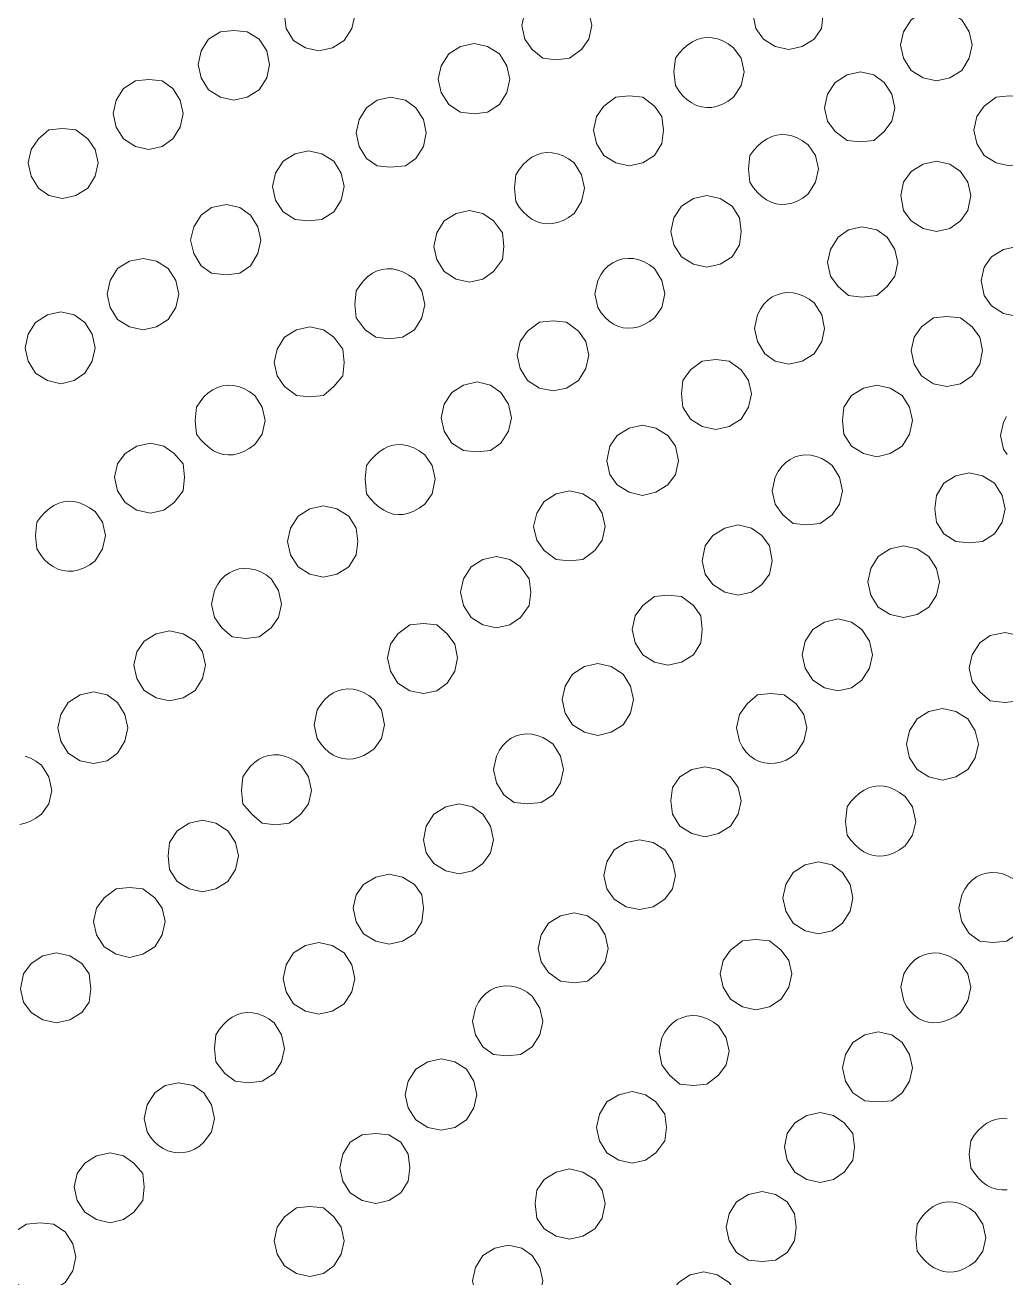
# Model space of a CAD drawing. Extents: x 0 to 247, y -13 to 225.
# Drawn here: x 40.18 to 52.93, y 100.89 to 117.19 of the extents above; entities that cross this region are included whole.
import ezdxf

# ---------------------------------------------------------------- set-up
doc = ezdxf.new("R2010")
doc.units = 0
doc.layers.add('GEOMETRY', color=7, linetype='Continuous')

msp = doc.modelspace()

# ---------------------------------------------------------------- linework, layer by layer
at = {"layer": 'GEOMETRY', "lineweight": 13}
for points in [[(44.465, 117.317), (44.427, 117.493), (44.329, 117.649), (44.174, 117.747), (43.999, 117.785), (43.825, 117.747), (43.67, 117.649), (43.572, 117.493), (43.553, 117.317), (43.572, 117.144), (43.67, 116.99), (43.825, 116.894), (43.999, 116.853), (44.174, 116.894), (44.329, 116.99), (44.427, 117.144), (44.465, 117.317)], [(50.555, 117.339), (50.536, 117.511), (50.44, 117.649), (50.284, 117.746), (50.109, 117.784), (49.934, 117.746), (49.78, 117.649), (49.682, 117.511), (49.643, 117.339), (49.682, 117.144), (49.78, 117.008), (49.934, 116.91), (50.109, 116.873), (50.284, 116.91), (50.44, 117.008), (50.536, 117.144), (50.555, 117.339)], [(47.549, 117.184), (47.51, 117.358), (47.412, 117.511), (47.346, 117.562), (47.278, 117.601), (47.208, 117.628), (47.138, 117.644), (47.068, 117.648), (47, 117.64), (46.934, 117.621), (46.872, 117.591), (46.814, 117.549), (46.761, 117.496), (46.715, 117.432), (46.676, 117.358), (46.638, 117.184), (46.676, 117.008), (46.773, 116.872), (46.909, 116.758), (47.083, 116.737), (47.258, 116.758), (47.412, 116.872), (47.51, 117.008), (47.549, 117.184)], [(52.495, 116.932), (52.456, 117.104), (52.36, 117.26), (52.204, 117.358), (52.03, 117.378), (51.855, 117.358), (51.7, 117.26), (51.602, 117.104), (51.563, 116.932), (51.602, 116.758), (51.7, 116.601), (51.855, 116.505), (52.03, 116.465), (52.204, 116.505), (52.36, 116.601), (52.456, 116.758), (52.495, 116.932)], [(43.358, 116.679), (43.32, 116.853), (43.223, 117.008), (43.067, 117.104), (42.893, 117.121), (42.719, 117.104), (42.563, 117.008), (42.466, 116.853), (42.427, 116.679), (42.466, 116.505), (42.563, 116.349), (42.719, 116.253), (42.893, 116.214), (43.067, 116.253), (43.223, 116.349), (43.32, 116.505), (43.358, 116.679)], [(46.482, 116.485), (46.443, 116.661), (46.346, 116.815), (46.191, 116.911), (46.016, 116.949), (45.841, 116.911), (45.686, 116.815), (45.589, 116.661), (45.551, 116.485), (45.589, 116.311), (45.686, 116.155), (45.841, 116.059), (46.016, 116.037), (46.191, 116.059), (46.346, 116.155), (46.443, 116.311), (46.482, 116.485)], [(49.528, 116.583), (49.489, 116.758), (49.391, 116.894), (49.32, 116.945), (49.25, 116.984), (49.18, 117.011), (49.112, 117.025), (49.045, 117.029), (48.98, 117.021), (48.917, 117.002), (48.856, 116.973), (48.796, 116.934), (48.74, 116.885), (48.685, 116.826), (48.634, 116.758), (48.616, 116.583), (48.634, 116.406), (48.681, 116.334), (48.733, 116.271), (48.788, 116.219), (48.847, 116.177), (48.909, 116.145), (48.973, 116.125), (49.04, 116.116), (49.108, 116.119), (49.178, 116.133), (49.248, 116.161), (49.32, 116.2), (49.391, 116.253), (49.489, 116.406), (49.528, 116.583)], [(51.487, 116.114), (51.449, 116.29), (51.35, 116.445), (51.215, 116.542), (51.041, 116.583), (50.867, 116.542), (50.711, 116.445), (50.614, 116.29), (50.575, 116.114), (50.614, 115.941), (50.711, 115.806), (50.867, 115.687), (51.041, 115.671), (51.215, 115.687), (51.35, 115.806), (51.449, 115.941), (51.487, 116.114)], [(42.234, 116.038), (42.195, 116.214), (42.098, 116.367), (41.961, 116.465), (41.787, 116.484), (41.612, 116.465), (41.457, 116.367), (41.36, 116.214), (41.321, 116.038), (41.36, 115.862), (41.457, 115.71), (41.612, 115.609), (41.787, 115.572), (41.961, 115.609), (42.098, 115.71), (42.195, 115.862), (42.234, 116.038)], [(45.395, 115.786), (45.357, 115.96), (45.26, 116.114), (45.123, 116.214), (44.931, 116.253), (44.755, 116.214), (44.619, 116.114), (44.523, 115.96), (44.483, 115.786), (44.523, 115.609), (44.619, 115.455), (44.755, 115.359), (44.931, 115.34), (45.123, 115.359), (45.26, 115.455), (45.357, 115.609), (45.395, 115.786)], [(48.48, 115.824), (48.459, 116), (48.364, 116.136), (48.209, 116.253), (48.034, 116.271), (47.859, 116.253), (47.704, 116.136), (47.607, 116), (47.568, 115.824), (47.607, 115.65), (47.704, 115.494), (47.859, 115.398), (48.034, 115.359), (48.209, 115.398), (48.364, 115.494), (48.459, 115.65), (48.48, 115.824)], [(53.426, 115.824), (53.407, 116), (53.29, 116.136), (53.155, 116.253), (52.98, 116.271), (52.805, 116.253), (52.651, 116.136), (52.553, 116), (52.515, 115.824), (52.553, 115.65), (52.651, 115.494), (52.805, 115.398), (52.98, 115.359), (53.155, 115.398), (53.29, 115.494), (53.407, 115.65), (53.426, 115.824)], [(41.129, 115.399), (41.09, 115.573), (40.992, 115.711), (40.838, 115.825), (40.662, 115.846), (40.488, 115.825), (40.353, 115.711), (40.256, 115.573), (40.217, 115.399), (40.256, 115.224), (40.353, 115.067), (40.488, 114.971), (40.662, 114.934), (40.838, 114.971), (40.992, 115.067), (41.09, 115.224), (41.129, 115.399)], [(50.497, 115.321), (50.458, 115.495), (50.362, 115.631), (50.289, 115.683), (50.218, 115.722), (50.149, 115.749), (50.081, 115.764), (50.015, 115.767), (49.95, 115.759), (49.888, 115.741), (49.827, 115.711), (49.768, 115.672), (49.711, 115.622), (49.656, 115.563), (49.604, 115.495), (49.585, 115.321), (49.604, 115.145), (49.652, 115.072), (49.704, 115.01), (49.759, 114.958), (49.818, 114.916), (49.88, 114.884), (49.944, 114.864), (50.011, 114.855), (50.079, 114.858), (50.148, 114.873), (50.219, 114.9), (50.29, 114.94), (50.362, 114.993), (50.458, 115.145), (50.497, 115.321)], [(44.329, 115.09), (44.29, 115.263), (44.192, 115.419), (44.038, 115.515), (43.863, 115.554), (43.688, 115.515), (43.533, 115.419), (43.436, 115.263), (43.397, 115.09), (43.436, 114.913), (43.533, 114.758), (43.688, 114.66), (43.863, 114.642), (44.038, 114.66), (44.192, 114.758), (44.29, 114.913), (44.329, 115.09)], [(47.452, 115.067), (47.413, 115.242), (47.316, 115.399), (47.245, 115.45), (47.174, 115.489), (47.103, 115.516), (47.033, 115.53), (46.964, 115.533), (46.896, 115.524), (46.831, 115.504), (46.769, 115.472), (46.71, 115.43), (46.655, 115.377), (46.605, 115.315), (46.559, 115.242), (46.54, 115.067), (46.559, 114.894), (46.604, 114.821), (46.654, 114.759), (46.709, 114.706), (46.768, 114.665), (46.83, 114.634), (46.896, 114.613), (46.963, 114.605), (47.033, 114.607), (47.103, 114.621), (47.174, 114.648), (47.245, 114.686), (47.316, 114.737), (47.413, 114.894), (47.452, 115.067)], [(52.475, 114.971), (52.436, 115.145), (52.34, 115.283), (52.204, 115.38), (52.03, 115.419), (51.855, 115.38), (51.7, 115.283), (51.602, 115.145), (51.564, 114.971), (51.602, 114.777), (51.7, 114.642), (51.855, 114.544), (52.03, 114.505), (52.204, 114.544), (52.34, 114.642), (52.436, 114.777), (52.475, 114.971)], [(49.489, 114.505), (49.469, 114.681), (49.372, 114.835), (49.218, 114.934), (49.042, 114.971), (48.868, 114.934), (48.713, 114.835), (48.616, 114.681), (48.577, 114.505), (48.616, 114.331), (48.713, 114.176), (48.868, 114.078), (49.042, 114.041), (49.218, 114.078), (49.372, 114.176), (49.469, 114.331), (49.489, 114.505)], [(43.243, 114.39), (43.204, 114.563), (43.107, 114.717), (42.972, 114.815), (42.797, 114.855), (42.602, 114.815), (42.467, 114.717), (42.37, 114.563), (42.33, 114.39), (42.37, 114.217), (42.467, 114.059), (42.602, 113.964), (42.797, 113.942), (42.972, 113.964), (43.107, 114.059), (43.204, 114.217), (43.243, 114.39)], [(46.404, 114.311), (46.384, 114.485), (46.268, 114.642), (46.132, 114.737), (45.958, 114.777), (45.784, 114.737), (45.628, 114.642), (45.531, 114.485), (45.492, 114.311), (45.531, 114.138), (45.628, 113.982), (45.784, 113.886), (45.958, 113.846), (46.132, 113.886), (46.268, 113.982), (46.384, 114.138), (46.404, 114.311)], [(51.525, 114.1), (51.487, 114.272), (51.389, 114.429), (51.254, 114.526), (51.059, 114.563), (50.885, 114.526), (50.75, 114.429), (50.653, 114.272), (50.614, 114.1), (50.653, 113.924), (50.75, 113.789), (50.885, 113.672), (51.059, 113.651), (51.254, 113.672), (51.389, 113.789), (51.487, 113.924), (51.525, 114.1)], [(53.523, 113.866), (53.504, 114.041), (53.388, 114.176), (53.252, 114.271), (53.078, 114.31), (52.903, 114.271), (52.747, 114.176), (52.651, 114.041), (52.612, 113.866), (52.651, 113.672), (52.747, 113.535), (52.903, 113.439), (53.078, 113.398), (53.252, 113.439), (53.388, 113.535), (53.504, 113.672), (53.523, 113.866)], [(42.176, 113.69), (42.138, 113.867), (42.04, 114.021), (41.885, 114.118), (41.711, 114.155), (41.535, 114.118), (41.381, 114.021), (41.283, 113.867), (41.244, 113.69), (41.283, 113.517), (41.381, 113.36), (41.535, 113.265), (41.711, 113.226), (41.885, 113.265), (42.04, 113.36), (42.138, 113.517), (42.176, 113.69)], [(48.499, 113.692), (48.46, 113.867), (48.364, 114.021), (48.298, 114.07), (48.23, 114.109), (48.16, 114.135), (48.089, 114.151), (48.019, 114.154), (47.95, 114.147), (47.883, 114.128), (47.82, 114.098), (47.762, 114.057), (47.71, 114.005), (47.664, 113.941), (47.626, 113.867), (47.587, 113.692), (47.626, 113.517), (47.67, 113.446), (47.719, 113.386), (47.773, 113.336), (47.831, 113.297), (47.893, 113.269), (47.957, 113.251), (48.024, 113.245), (48.091, 113.25), (48.16, 113.265), (48.229, 113.292), (48.297, 113.331), (48.364, 113.381), (48.46, 113.517), (48.499, 113.692)], [(45.376, 113.556), (45.338, 113.731), (45.241, 113.886), (45.169, 113.937), (45.098, 113.976), (45.027, 114.003), (44.957, 114.017), (44.888, 114.02), (44.821, 114.011), (44.757, 113.991), (44.695, 113.96), (44.636, 113.918), (44.581, 113.866), (44.529, 113.803), (44.483, 113.731), (44.464, 113.556), (44.483, 113.381), (44.6, 113.226), (44.737, 113.129), (44.911, 113.109), (45.085, 113.129), (45.241, 113.226), (45.338, 113.381), (45.376, 113.556)], [(50.575, 113.244), (50.537, 113.419), (50.44, 113.574), (50.374, 113.625), (50.305, 113.663), (50.235, 113.69), (50.164, 113.705), (50.093, 113.709), (50.024, 113.701), (49.958, 113.682), (49.895, 113.652), (49.837, 113.611), (49.785, 113.558), (49.739, 113.494), (49.702, 113.419), (49.663, 113.244), (49.702, 113.071), (49.799, 112.914), (49.934, 112.816), (50.109, 112.779), (50.284, 112.816), (50.44, 112.914), (50.537, 113.071), (50.575, 113.244)], [(41.09, 112.992), (41.05, 113.169), (40.953, 113.322), (40.818, 113.419), (40.643, 113.46), (40.469, 113.419), (40.314, 113.322), (40.217, 113.169), (40.178, 112.992), (40.217, 112.816), (40.314, 112.662), (40.469, 112.564), (40.643, 112.523), (40.818, 112.564), (40.953, 112.662), (41.05, 112.816), (41.09, 112.992)], [(47.509, 112.896), (47.471, 113.072), (47.374, 113.207), (47.219, 113.323), (47.043, 113.343), (46.869, 113.323), (46.713, 113.207), (46.617, 113.072), (46.578, 112.896), (46.617, 112.72), (46.713, 112.565), (46.869, 112.467), (47.043, 112.431), (47.219, 112.467), (47.374, 112.565), (47.471, 112.72), (47.509, 112.896)], [(52.63, 112.955), (52.592, 113.129), (52.494, 113.265), (52.34, 113.381), (52.164, 113.398), (51.99, 113.381), (51.835, 113.265), (51.738, 113.129), (51.699, 112.955), (51.738, 112.779), (51.835, 112.624), (51.99, 112.523), (52.164, 112.488), (52.34, 112.523), (52.494, 112.624), (52.592, 112.779), (52.63, 112.955)], [(44.329, 112.799), (44.308, 112.974), (44.192, 113.129), (44.057, 113.226), (43.882, 113.265), (43.708, 113.226), (43.552, 113.129), (43.455, 112.974), (43.417, 112.799), (43.455, 112.624), (43.552, 112.488), (43.708, 112.371), (43.882, 112.353), (44.057, 112.371), (44.192, 112.488), (44.308, 112.624), (44.329, 112.799)], [(49.625, 112.394), (49.585, 112.565), (49.489, 112.703), (49.334, 112.817), (49.159, 112.838), (48.984, 112.817), (48.829, 112.703), (48.73, 112.565), (48.713, 112.394), (48.73, 112.217), (48.829, 112.061), (48.984, 111.965), (49.159, 111.928), (49.334, 111.965), (49.489, 112.061), (49.585, 112.217), (49.625, 112.394)], [(43.301, 112.043), (43.262, 112.217), (43.164, 112.371), (43.093, 112.423), (43.022, 112.461), (42.951, 112.488), (42.881, 112.502), (42.812, 112.505), (42.745, 112.496), (42.68, 112.476), (42.618, 112.445), (42.559, 112.403), (42.504, 112.351), (42.453, 112.289), (42.408, 112.217), (42.389, 112.043), (42.408, 111.867), (42.459, 111.799), (42.514, 111.741), (42.57, 111.692), (42.629, 111.652), (42.69, 111.623), (42.753, 111.604), (42.818, 111.596), (42.884, 111.6), (42.952, 111.614), (43.021, 111.641), (43.092, 111.68), (43.164, 111.731), (43.262, 111.867), (43.301, 112.043)], [(46.501, 112.081), (46.463, 112.256), (46.366, 112.41), (46.229, 112.506), (46.055, 112.546), (45.88, 112.506), (45.725, 112.41), (45.628, 112.256), (45.589, 112.081), (45.628, 111.906), (45.725, 111.752), (45.88, 111.654), (46.055, 111.636), (46.229, 111.654), (46.366, 111.752), (46.463, 111.906), (46.501, 112.081)], [(51.718, 112.043), (51.68, 112.217), (51.583, 112.372), (51.428, 112.467), (51.254, 112.506), (51.079, 112.467), (50.923, 112.372), (50.826, 112.217), (50.807, 112.043), (50.826, 111.867), (50.923, 111.712), (51.079, 111.615), (51.254, 111.574), (51.428, 111.615), (51.583, 111.712), (51.68, 111.867), (51.718, 112.043)], [(48.673, 111.52), (48.634, 111.712), (48.537, 111.849), (48.382, 111.945), (48.208, 111.985), (48.033, 111.945), (47.877, 111.849), (47.781, 111.712), (47.742, 111.52), (47.781, 111.343), (47.877, 111.208), (48.033, 111.112), (48.208, 111.071), (48.382, 111.112), (48.537, 111.208), (48.634, 111.343), (48.673, 111.52)], [(42.252, 111.306), (42.233, 111.479), (42.117, 111.616), (41.981, 111.712), (41.807, 111.752), (41.632, 111.712), (41.477, 111.616), (41.38, 111.479), (41.341, 111.306), (41.38, 111.13), (41.477, 110.976), (41.632, 110.879), (41.807, 110.84), (41.981, 110.879), (42.117, 110.976), (42.233, 111.13), (42.252, 111.306)], [(45.511, 111.285), (45.473, 111.46), (45.375, 111.597), (45.302, 111.649), (45.231, 111.687), (45.161, 111.714), (45.094, 111.729), (45.028, 111.732), (44.964, 111.724), (44.901, 111.705), (44.841, 111.676), (44.782, 111.636), (44.726, 111.587), (44.671, 111.528), (44.618, 111.46), (44.599, 111.285), (44.618, 111.092), (44.671, 111.025), (44.726, 110.966), (44.783, 110.916), (44.841, 110.876), (44.902, 110.847), (44.964, 110.828), (45.028, 110.82), (45.094, 110.823), (45.162, 110.838), (45.231, 110.865), (45.303, 110.904), (45.375, 110.956), (45.473, 111.092), (45.511, 111.285)], [(50.807, 111.13), (50.768, 111.306), (50.671, 111.46), (50.605, 111.511), (50.537, 111.55), (50.467, 111.577), (50.396, 111.592), (50.326, 111.596), (50.258, 111.589), (50.192, 111.57), (50.129, 111.539), (50.071, 111.497), (50.019, 111.445), (49.973, 111.381), (49.934, 111.306), (49.895, 111.13), (49.934, 110.956), (50.032, 110.819), (50.167, 110.703), (50.342, 110.686), (50.516, 110.703), (50.671, 110.819), (50.768, 110.956), (50.807, 111.13)], [(52.922, 110.896), (52.884, 111.071), (52.786, 111.228), (52.63, 111.325), (52.455, 111.362), (52.282, 111.325), (52.125, 111.228), (52.029, 111.071), (52.01, 110.896), (52.029, 110.724), (52.125, 110.569), (52.282, 110.47), (52.455, 110.452), (52.63, 110.47), (52.786, 110.569), (52.884, 110.724), (52.922, 110.896)], [(47.723, 110.666), (47.683, 110.84), (47.587, 110.992), (47.432, 111.092), (47.257, 111.13), (47.082, 111.092), (46.927, 110.992), (46.831, 110.84), (46.791, 110.666), (46.831, 110.488), (46.927, 110.354), (47.082, 110.236), (47.257, 110.217), (47.432, 110.236), (47.587, 110.354), (47.683, 110.488), (47.723, 110.666)], [(41.223, 110.547), (41.185, 110.724), (41.088, 110.859), (41.017, 110.91), (40.947, 110.949), (40.878, 110.976), (40.81, 110.991), (40.743, 110.994), (40.678, 110.986), (40.615, 110.968), (40.553, 110.939), (40.494, 110.899), (40.437, 110.85), (40.383, 110.792), (40.331, 110.724), (40.312, 110.547), (40.331, 110.374), (40.377, 110.301), (40.427, 110.238), (40.482, 110.185), (40.541, 110.143), (40.603, 110.112), (40.669, 110.092), (40.736, 110.083), (40.805, 110.085), (40.876, 110.1), (40.947, 110.126), (41.018, 110.165), (41.088, 110.217), (41.185, 110.374), (41.223, 110.547)], [(44.503, 110.47), (44.483, 110.645), (44.387, 110.799), (44.232, 110.896), (44.057, 110.936), (43.882, 110.896), (43.727, 110.799), (43.63, 110.645), (43.591, 110.47), (43.63, 110.297), (43.727, 110.141), (43.882, 110.044), (44.057, 110.005), (44.232, 110.044), (44.387, 110.141), (44.483, 110.297), (44.503, 110.47)], [(49.895, 110.217), (49.857, 110.413), (49.76, 110.547), (49.624, 110.645), (49.451, 110.686), (49.276, 110.645), (49.12, 110.547), (49.022, 110.413), (48.984, 110.217), (49.022, 110.044), (49.12, 109.909), (49.276, 109.811), (49.451, 109.772), (49.624, 109.811), (49.76, 109.909), (49.857, 110.044), (49.895, 110.217)], [(52.069, 109.946), (52.03, 110.12), (51.932, 110.275), (51.778, 110.374), (51.602, 110.412), (51.428, 110.374), (51.273, 110.275), (51.176, 110.12), (51.137, 109.946), (51.176, 109.771), (51.273, 109.617), (51.428, 109.519), (51.602, 109.48), (51.778, 109.519), (51.932, 109.617), (52.03, 109.771), (52.069, 109.946)], [(46.753, 109.811), (46.734, 109.984), (46.618, 110.141), (46.482, 110.237), (46.308, 110.276), (46.132, 110.237), (45.977, 110.141), (45.88, 109.984), (45.841, 109.811), (45.88, 109.638), (45.977, 109.481), (46.132, 109.386), (46.308, 109.347), (46.482, 109.386), (46.618, 109.481), (46.734, 109.638), (46.753, 109.811)], [(43.513, 109.656), (43.474, 109.831), (43.377, 109.985), (43.312, 110.036), (43.243, 110.074), (43.173, 110.101), (43.102, 110.116), (43.032, 110.12), (42.963, 110.113), (42.896, 110.094), (42.834, 110.064), (42.776, 110.022), (42.723, 109.97), (42.678, 109.906), (42.64, 109.831), (42.601, 109.656), (42.64, 109.48), (42.738, 109.346), (42.872, 109.229), (43.047, 109.21), (43.222, 109.229), (43.377, 109.346), (43.474, 109.48), (43.513, 109.656)], [(48.984, 109.324), (48.964, 109.501), (48.868, 109.637), (48.713, 109.754), (48.538, 109.771), (48.364, 109.754), (48.209, 109.637), (48.111, 109.501), (48.073, 109.324), (48.111, 109.15), (48.209, 108.996), (48.364, 108.898), (48.538, 108.861), (48.713, 108.898), (48.868, 108.996), (48.964, 109.15), (48.984, 109.324)], [(45.802, 108.958), (45.764, 109.133), (45.666, 109.269), (45.531, 109.386), (45.357, 109.402), (45.181, 109.386), (45.026, 109.269), (44.93, 109.133), (44.89, 108.958), (44.93, 108.783), (45.026, 108.628), (45.181, 108.529), (45.357, 108.492), (45.531, 108.529), (45.666, 108.628), (45.764, 108.783), (45.802, 108.958)], [(51.196, 108.995), (51.157, 109.172), (51.059, 109.324), (50.924, 109.422), (50.75, 109.462), (50.575, 109.422), (50.42, 109.324), (50.324, 109.172), (50.284, 108.995), (50.324, 108.822), (50.42, 108.667), (50.575, 108.568), (50.75, 108.529), (50.924, 108.568), (51.059, 108.667), (51.157, 108.822), (51.196, 108.995)], [(42.524, 108.862), (42.486, 109.035), (42.388, 109.173), (42.234, 109.269), (42.057, 109.308), (41.883, 109.269), (41.728, 109.173), (41.631, 109.035), (41.592, 108.862), (41.631, 108.686), (41.728, 108.53), (41.883, 108.435), (42.057, 108.395), (42.234, 108.435), (42.388, 108.53), (42.486, 108.686), (42.524, 108.862)], [(53.369, 108.822), (53.33, 108.995), (53.233, 109.15), (53.097, 109.249), (52.923, 109.287), (52.728, 109.249), (52.593, 109.15), (52.495, 108.995), (52.456, 108.822), (52.495, 108.647), (52.593, 108.512), (52.728, 108.395), (52.923, 108.376), (53.097, 108.395), (53.233, 108.512), (53.33, 108.647), (53.369, 108.822)], [(48.091, 108.415), (48.052, 108.589), (47.955, 108.744), (47.801, 108.842), (47.625, 108.881), (47.451, 108.842), (47.296, 108.744), (47.199, 108.589), (47.16, 108.415), (47.199, 108.238), (47.296, 108.086), (47.451, 107.988), (47.625, 107.947), (47.801, 107.988), (47.955, 108.086), (48.052, 108.238), (48.091, 108.415)], [(41.515, 108.046), (41.476, 108.22), (41.379, 108.376), (41.244, 108.476), (41.069, 108.513), (40.894, 108.476), (40.74, 108.376), (40.641, 108.22), (40.603, 108.046), (40.641, 107.871), (40.74, 107.717), (40.894, 107.617), (41.069, 107.581), (41.244, 107.617), (41.379, 107.717), (41.476, 107.871), (41.515, 108.046)], [(44.851, 108.086), (44.813, 108.279), (44.715, 108.415), (44.648, 108.466), (44.58, 108.504), (44.512, 108.532), (44.444, 108.547), (44.376, 108.552), (44.31, 108.546), (44.246, 108.528), (44.184, 108.5), (44.126, 108.46), (44.072, 108.41), (44.023, 108.35), (43.978, 108.279), (43.939, 108.086), (43.978, 107.909), (44.022, 107.839), (44.072, 107.779), (44.126, 107.73), (44.184, 107.691), (44.246, 107.663), (44.31, 107.646), (44.377, 107.639), (44.445, 107.644), (44.513, 107.66), (44.581, 107.686), (44.649, 107.725), (44.715, 107.774), (44.813, 107.909), (44.851, 108.086)], [(50.342, 108.046), (50.303, 108.22), (50.205, 108.358), (50.051, 108.476), (49.876, 108.492), (49.701, 108.476), (49.566, 108.358), (49.469, 108.22), (49.431, 108.046), (49.469, 107.871), (49.506, 107.796), (49.551, 107.733), (49.604, 107.68), (49.662, 107.638), (49.725, 107.608), (49.792, 107.589), (49.861, 107.581), (49.932, 107.585), (50.003, 107.6), (50.073, 107.627), (50.141, 107.666), (50.205, 107.717), (50.303, 107.871), (50.342, 108.046)], [(52.574, 107.833), (52.534, 108.006), (52.437, 108.161), (52.283, 108.258), (52.107, 108.297), (51.932, 108.258), (51.778, 108.161), (51.68, 108.006), (51.641, 107.833), (51.68, 107.656), (51.778, 107.503), (51.932, 107.406), (52.107, 107.365), (52.283, 107.406), (52.437, 107.503), (52.534, 107.656), (52.574, 107.833)], [(47.18, 107.503), (47.141, 107.678), (47.043, 107.833), (46.977, 107.883), (46.909, 107.921), (46.838, 107.948), (46.768, 107.963), (46.697, 107.967), (46.629, 107.959), (46.563, 107.94), (46.5, 107.91), (46.443, 107.869), (46.39, 107.816), (46.345, 107.753), (46.307, 107.678), (46.268, 107.503), (46.307, 107.331), (46.404, 107.172), (46.539, 107.074), (46.713, 107.057), (46.889, 107.074), (47.043, 107.172), (47.141, 107.331), (47.18, 107.503)], [(43.902, 107.231), (43.863, 107.407), (43.765, 107.561), (43.694, 107.613), (43.623, 107.652), (43.553, 107.678), (43.483, 107.693), (43.414, 107.696), (43.347, 107.687), (43.282, 107.667), (43.22, 107.636), (43.161, 107.594), (43.106, 107.542), (43.055, 107.479), (43.009, 107.407), (42.99, 107.231), (43.009, 107.057), (43.125, 106.921), (43.261, 106.804), (43.435, 106.785), (43.611, 106.804), (43.765, 106.921), (43.863, 107.057), (43.902, 107.231)], [(49.489, 107.096), (49.451, 107.27), (49.352, 107.407), (49.197, 107.503), (49.023, 107.54), (48.848, 107.503), (48.693, 107.407), (48.596, 107.27), (48.577, 107.096), (48.596, 106.921), (48.693, 106.766), (48.848, 106.669), (49.023, 106.628), (49.197, 106.669), (49.352, 106.766), (49.451, 106.921), (49.489, 107.096)], [(51.759, 106.823), (51.719, 107.017), (51.622, 107.152), (51.55, 107.205), (51.48, 107.245), (51.41, 107.272), (51.343, 107.287), (51.276, 107.29), (51.212, 107.282), (51.149, 107.263), (51.088, 107.234), (51.029, 107.194), (50.973, 107.145), (50.918, 107.086), (50.867, 107.017), (50.847, 106.823), (50.867, 106.65), (50.918, 106.582), (50.972, 106.523), (51.028, 106.473), (51.087, 106.433), (51.148, 106.403), (51.21, 106.384), (51.275, 106.376), (51.341, 106.379), (51.409, 106.394), (51.479, 106.421), (51.549, 106.46), (51.622, 106.512), (51.719, 106.65), (51.759, 106.823)], [(46.268, 106.59), (46.228, 106.766), (46.131, 106.921), (45.997, 107.018), (45.822, 107.057), (45.648, 107.018), (45.492, 106.921), (45.394, 106.766), (45.357, 106.59), (45.394, 106.417), (45.492, 106.279), (45.648, 106.185), (45.822, 106.144), (45.997, 106.185), (46.131, 106.279), (46.228, 106.417), (46.268, 106.59)], [(42.951, 106.38), (42.912, 106.555), (42.816, 106.707), (42.66, 106.804), (42.486, 106.842), (42.31, 106.804), (42.155, 106.707), (42.057, 106.555), (42.04, 106.38), (42.057, 106.201), (42.155, 106.047), (42.31, 105.95), (42.486, 105.913), (42.66, 105.95), (42.816, 106.047), (42.912, 106.201), (42.951, 106.38)], [(48.634, 106.126), (48.596, 106.302), (48.498, 106.456), (48.344, 106.555), (48.168, 106.59), (47.994, 106.555), (47.839, 106.456), (47.742, 106.302), (47.703, 106.126), (47.742, 105.95), (47.839, 105.815), (47.994, 105.715), (48.168, 105.68), (48.344, 105.715), (48.498, 105.815), (48.596, 105.95), (48.634, 106.126)], [(50.944, 105.834), (50.905, 106.008), (50.807, 106.165), (50.672, 106.263), (50.497, 106.302), (50.324, 106.263), (50.168, 106.165), (50.071, 106.008), (50.032, 105.834), (50.071, 105.658), (50.168, 105.505), (50.324, 105.406), (50.497, 105.367), (50.672, 105.406), (50.807, 105.505), (50.905, 105.658), (50.944, 105.834)], [(45.357, 105.698), (45.337, 105.873), (45.241, 106.008), (45.085, 106.104), (44.911, 106.143), (44.737, 106.104), (44.58, 106.008), (44.483, 105.873), (44.445, 105.698), (44.483, 105.523), (44.58, 105.367), (44.737, 105.271), (44.911, 105.232), (45.085, 105.271), (45.241, 105.367), (45.337, 105.523), (45.357, 105.698)], [(53.233, 105.698), (53.194, 105.873), (53.096, 106.028), (53.031, 106.079), (52.962, 106.117), (52.892, 106.144), (52.821, 106.16), (52.75, 106.163), (52.681, 106.156), (52.615, 106.137), (52.552, 106.106), (52.494, 106.065), (52.442, 106.012), (52.397, 105.948), (52.36, 105.873), (52.322, 105.698), (52.36, 105.523), (52.456, 105.369), (52.592, 105.271), (52.765, 105.251), (52.942, 105.271), (53.096, 105.369), (53.194, 105.523), (53.233, 105.698)], [(42.001, 105.524), (41.961, 105.699), (41.866, 105.835), (41.71, 105.951), (41.535, 105.97), (41.36, 105.951), (41.206, 105.835), (41.108, 105.699), (41.069, 105.524), (41.108, 105.351), (41.206, 105.194), (41.36, 105.099), (41.535, 105.058), (41.71, 105.099), (41.866, 105.194), (41.961, 105.351), (42.001, 105.524)], [(47.761, 105.174), (47.723, 105.351), (47.625, 105.505), (47.49, 105.601), (47.316, 105.64), (47.141, 105.601), (46.986, 105.505), (46.889, 105.351), (46.849, 105.174), (46.889, 105.002), (46.986, 104.863), (47.141, 104.748), (47.316, 104.728), (47.49, 104.748), (47.625, 104.863), (47.723, 105.002), (47.761, 105.174)], [(44.464, 104.786), (44.426, 104.961), (44.329, 105.117), (44.173, 105.214), (43.999, 105.251), (43.825, 105.214), (43.67, 105.117), (43.572, 104.961), (43.533, 104.786), (43.572, 104.612), (43.67, 104.456), (43.825, 104.359), (43.999, 104.32), (44.173, 104.359), (44.329, 104.456), (44.426, 104.612), (44.464, 104.786)], [(50.148, 104.845), (50.109, 105.02), (50.011, 105.154), (49.857, 105.272), (49.682, 105.29), (49.508, 105.272), (49.353, 105.154), (49.255, 105.02), (49.217, 104.845), (49.255, 104.669), (49.353, 104.515), (49.508, 104.417), (49.682, 104.378), (49.857, 104.417), (50.011, 104.515), (50.109, 104.669), (50.148, 104.845)], [(41.031, 104.651), (41.01, 104.845), (40.914, 104.981), (40.76, 105.078), (40.584, 105.118), (40.41, 105.078), (40.255, 104.981), (40.157, 104.845), (40.119, 104.651), (40.157, 104.476), (40.255, 104.34), (40.41, 104.245), (40.584, 104.207), (40.76, 104.245), (40.914, 104.34), (41.01, 104.476), (41.031, 104.651)], [(52.475, 104.669), (52.437, 104.845), (52.34, 104.981), (52.273, 105.031), (52.205, 105.069), (52.136, 105.096), (52.068, 105.112), (52, 105.117), (51.934, 105.11), (51.869, 105.093), (51.808, 105.064), (51.75, 105.025), (51.696, 104.976), (51.647, 104.916), (51.603, 104.845), (51.564, 104.669), (51.603, 104.494), (51.641, 104.42), (51.687, 104.357), (51.739, 104.305), (51.797, 104.264), (51.859, 104.234), (51.925, 104.215), (51.994, 104.208), (52.064, 104.211), (52.135, 104.227), (52.205, 104.253), (52.274, 104.291), (52.34, 104.34), (52.437, 104.494), (52.475, 104.669)], [(46.909, 104.226), (46.87, 104.399), (46.773, 104.554), (46.707, 104.604), (46.638, 104.643), (46.568, 104.67), (46.497, 104.685), (46.426, 104.689), (46.358, 104.681), (46.291, 104.662), (46.229, 104.632), (46.171, 104.59), (46.119, 104.537), (46.073, 104.474), (46.036, 104.399), (45.997, 104.226), (46.036, 104.051), (46.132, 103.895), (46.268, 103.797), (46.443, 103.779), (46.618, 103.797), (46.773, 103.895), (46.87, 104.051), (46.909, 104.226)], [(43.551, 103.875), (43.513, 104.051), (43.416, 104.206), (43.346, 104.257), (43.275, 104.296), (43.204, 104.323), (43.134, 104.337), (43.065, 104.34), (42.997, 104.331), (42.932, 104.311), (42.87, 104.28), (42.811, 104.238), (42.756, 104.186), (42.705, 104.124), (42.659, 104.051), (42.64, 103.875), (42.659, 103.7), (42.776, 103.546), (42.911, 103.447), (43.085, 103.427), (43.261, 103.447), (43.416, 103.546), (43.513, 103.7), (43.551, 103.875)], [(49.334, 103.837), (49.294, 104.012), (49.197, 104.167), (49.131, 104.217), (49.062, 104.255), (48.992, 104.282), (48.921, 104.297), (48.851, 104.301), (48.782, 104.293), (48.716, 104.274), (48.653, 104.244), (48.595, 104.203), (48.543, 104.15), (48.497, 104.087), (48.46, 104.012), (48.422, 103.837), (48.46, 103.661), (48.557, 103.525), (48.693, 103.408), (48.868, 103.392), (49.042, 103.408), (49.197, 103.525), (49.294, 103.661), (49.334, 103.837)], [(51.718, 103.621), (51.68, 103.797), (51.583, 103.953), (51.447, 104.051), (51.273, 104.089), (51.098, 104.051), (50.944, 103.953), (50.846, 103.797), (50.807, 103.621), (50.846, 103.447), (50.944, 103.294), (51.098, 103.193), (51.273, 103.177), (51.447, 103.193), (51.583, 103.294), (51.68, 103.447), (51.718, 103.621)], [(46.054, 103.272), (46.015, 103.448), (45.918, 103.604), (45.764, 103.701), (45.588, 103.738), (45.414, 103.701), (45.259, 103.604), (45.161, 103.448), (45.122, 103.272), (45.161, 103.1), (45.259, 102.943), (45.414, 102.847), (45.588, 102.81), (45.764, 102.847), (45.918, 102.943), (46.015, 103.1), (46.054, 103.272)], [(42.64, 102.963), (42.601, 103.14), (42.504, 103.294), (42.369, 103.392), (42.174, 103.427), (42, 103.392), (41.866, 103.294), (41.766, 103.14), (41.728, 102.963), (41.766, 102.789), (41.807, 102.721), (41.856, 102.662), (41.911, 102.612), (41.972, 102.572), (42.036, 102.543), (42.103, 102.524), (42.173, 102.516), (42.242, 102.519), (42.311, 102.534), (42.379, 102.561), (42.444, 102.601), (42.504, 102.653), (42.601, 102.789), (42.64, 102.963)], [(48.519, 102.847), (48.498, 103.02), (48.382, 103.177), (48.247, 103.272), (48.073, 103.313), (47.898, 103.272), (47.743, 103.177), (47.646, 103.02), (47.607, 102.847), (47.646, 102.671), (47.743, 102.517), (47.898, 102.421), (48.073, 102.381), (48.247, 102.421), (48.382, 102.517), (48.498, 102.671), (48.519, 102.847)], [(50.963, 102.595), (50.944, 102.769), (50.827, 102.906), (50.692, 103.003), (50.517, 103.042), (50.343, 103.003), (50.186, 102.906), (50.09, 102.769), (50.052, 102.595), (50.09, 102.421), (50.186, 102.265), (50.343, 102.169), (50.517, 102.13), (50.692, 102.169), (50.827, 102.265), (50.944, 102.421), (50.963, 102.595)], [(45.181, 102.322), (45.161, 102.497), (45.066, 102.653), (44.91, 102.75), (44.737, 102.768), (44.562, 102.75), (44.406, 102.653), (44.308, 102.497), (44.271, 102.322), (44.308, 102.146), (44.406, 101.993), (44.562, 101.896), (44.737, 101.857), (44.91, 101.896), (45.066, 101.993), (45.161, 102.146), (45.181, 102.322)], [(41.728, 102.071), (41.709, 102.245), (41.592, 102.382), (41.457, 102.478), (41.283, 102.517), (41.108, 102.478), (40.953, 102.382), (40.855, 102.245), (40.817, 102.071), (40.855, 101.897), (40.953, 101.742), (41.108, 101.646), (41.283, 101.604), (41.457, 101.646), (41.592, 101.742), (41.709, 101.897), (41.728, 102.071)], [(47.723, 101.858), (47.683, 102.031), (47.586, 102.17), (47.432, 102.265), (47.257, 102.306), (47.082, 102.265), (46.927, 102.17), (46.831, 102.031), (46.812, 101.858), (46.831, 101.666), (46.927, 101.526), (47.082, 101.431), (47.257, 101.392), (47.432, 101.431), (47.586, 101.526), (47.683, 101.666), (47.723, 101.858)], [(50.206, 101.549), (50.185, 101.721), (50.09, 101.877), (49.935, 101.975), (49.761, 102.013), (49.585, 101.975), (49.431, 101.877), (49.334, 101.721), (49.294, 101.549), (49.334, 101.371), (49.431, 101.217), (49.585, 101.118), (49.761, 101.1), (49.935, 101.118), (50.09, 101.217), (50.185, 101.371), (50.206, 101.549)], [(44.329, 101.372), (44.29, 101.549), (44.192, 101.683), (44.057, 101.799), (43.882, 101.818), (43.708, 101.799), (43.552, 101.683), (43.455, 101.549), (43.417, 101.372), (43.455, 101.197), (43.552, 101.043), (43.708, 100.945), (43.882, 100.906), (44.057, 100.945), (44.192, 101.043), (44.29, 101.197), (44.329, 101.372)], [(52.67, 101.408), (52.631, 101.585), (52.534, 101.741), (52.463, 101.793), (52.392, 101.832), (52.321, 101.859), (52.25, 101.873), (52.182, 101.876), (52.114, 101.867), (52.049, 101.847), (51.987, 101.815), (51.929, 101.773), (51.874, 101.721), (51.823, 101.658), (51.778, 101.585), (51.759, 101.408), (51.778, 101.236), (51.829, 101.168), (51.883, 101.109), (51.94, 101.06), (51.999, 101.02), (52.06, 100.991), (52.123, 100.972), (52.188, 100.964), (52.254, 100.967), (52.323, 100.982), (52.392, 101.009), (52.462, 101.048), (52.534, 101.099), (52.631, 101.236), (52.67, 101.408)], [(40.837, 101.16), (40.798, 101.333), (40.701, 101.488), (40.545, 101.585), (40.372, 101.603), (40.197, 101.585), (40.042, 101.488), (39.945, 101.333), (39.905, 101.16), (39.945, 100.982), (40.042, 100.83), (40.197, 100.732), (40.372, 100.692), (40.545, 100.732), (40.701, 100.83), (40.798, 100.982), (40.837, 101.16)], [(46.909, 100.85), (46.87, 101.022), (46.773, 101.179), (46.637, 101.276), (46.463, 101.313), (46.288, 101.276), (46.132, 101.179), (46.036, 101.022), (45.997, 100.85), (46.036, 100.674), (46.132, 100.52), (46.288, 100.422), (46.463, 100.383), (46.637, 100.422), (46.773, 100.52), (46.87, 100.674), (46.909, 100.85)], [(49.469, 100.52), (49.43, 100.693), (49.333, 100.83), (49.178, 100.926), (49.003, 100.965), (48.828, 100.926), (48.673, 100.83), (48.576, 100.693), (48.537, 100.52), (48.576, 100.345), (48.673, 100.188), (48.828, 100.092), (49.003, 100.054), (49.178, 100.092), (49.333, 100.188), (49.43, 100.345), (49.469, 100.52)]]:
    msp.add_lwpolyline(points, close=True, dxfattribs=at)
for points in [[(52.941, 112.098), (52.903, 112.024), (52.864, 111.849), (52.903, 111.672), (52.947, 111.602)], [(40.11, 106.788), (40.178, 106.803), (40.247, 106.83), (40.318, 106.869), (40.39, 106.921), (40.487, 107.057), (40.526, 107.231), (40.526, 107.231), (40.487, 107.407), (40.39, 107.561), (40.319, 107.613), (40.247, 107.652), (40.177, 107.679)], [(52.949, 102.959), (52.88, 102.962), (52.812, 102.953), (52.747, 102.933), (52.685, 102.902), (52.627, 102.86), (52.572, 102.807), (52.521, 102.744), (52.476, 102.671), (52.456, 102.497), (52.476, 102.322), (52.523, 102.25), (52.575, 102.187), (52.63, 102.135), (52.689, 102.092), (52.75, 102.061), (52.814, 102.041), (52.88, 102.032), (52.949, 102.035)]]:
    msp.add_lwpolyline(points, dxfattribs=at)

doc.saveas('drawing.dxf')
